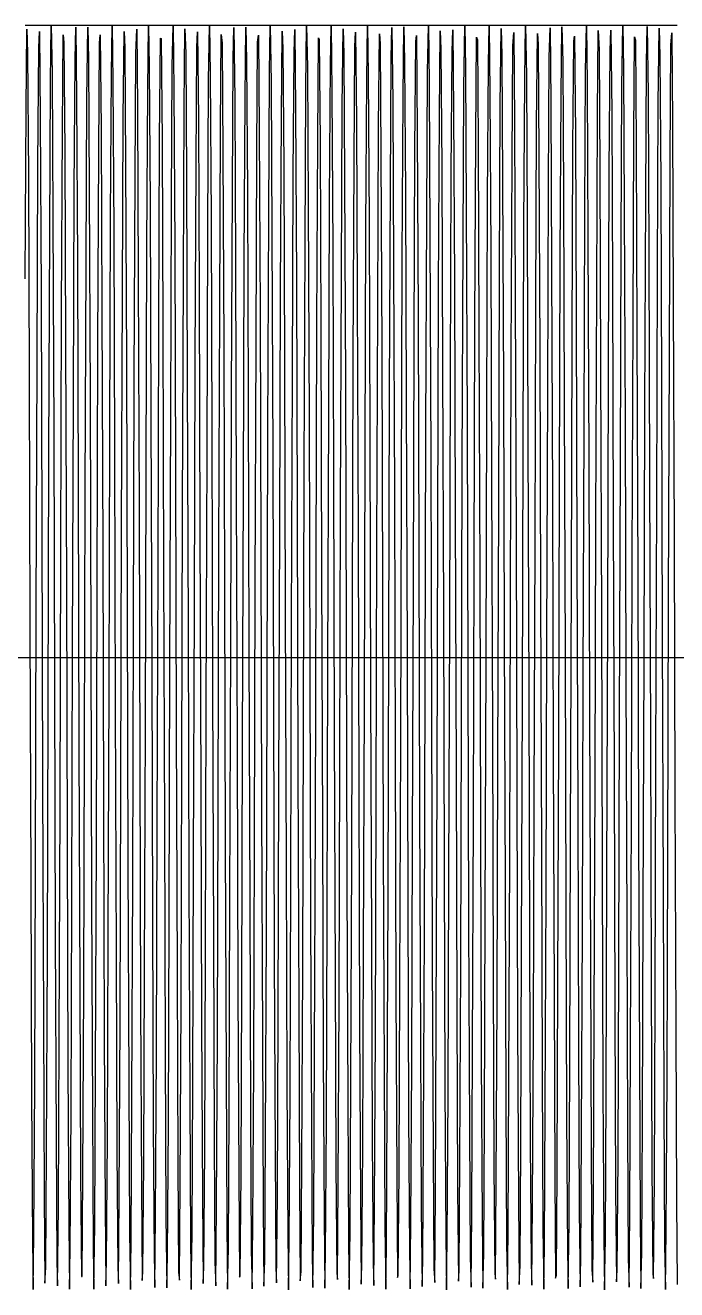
# Model space of a CAD drawing. Header units: metres. Extents: x 5 to 509, y -1 to 159.
# Drawn here: x 163.32 to 171.57, y 121 to 137 of the extents above; entities that cross this region are included whole.
import ezdxf

# ---------------------------------------------------------------- set-up
doc = ezdxf.new("R2010")
doc.units = ezdxf.units.M
doc.linetypes.add('DASHED', pattern=[0.6, 0.35, -0.25])
doc.layers.add('BASE', color=8, linetype='Continuous')
doc.layers.add('WAVE', color=7, linetype='Continuous')

msp = doc.modelspace()

# ---------------------------------------------------------------- linework, layer by layer
at = {"layer": 'BASE'}
msp.add_line((29, 129), (501, 129), dxfattribs=at)
at = {"layer": 'WAVE', "linetype": 'DASHED'}
msp.add_lwpolyline([(163.323, 137), (163.333, 137), (163.343, 137), (163.353, 137), (163.363, 137), (163.373, 137), (163.383, 137), (163.393, 137), (163.403, 137), (163.413, 137), (163.423, 137), (163.433, 137), (163.443, 137), (163.453, 137), (163.463, 137), (163.473, 137), (163.483, 137), (163.493, 137), (163.503, 137), (163.513, 137), (163.523, 137), (163.533, 137), (163.543, 137), (163.553, 137), (163.563, 137), (163.573, 137), (163.583, 137), (163.593, 137), (163.603, 137), (163.613, 137), (163.623, 137), (163.633, 137), (163.643, 137), (163.653, 137), (163.663, 137), (163.673, 137), (163.683, 137), (163.693, 137), (163.703, 137), (163.713, 137), (163.723, 137), (163.733, 137), (163.743, 137), (163.753, 137), (163.763, 137), (163.773, 137), (163.783, 137), (163.793, 137), (163.803, 137), (163.813, 137), (163.823, 137), (163.833, 137), (163.843, 137), (163.853, 137), (163.863, 137), (163.873, 137), (163.883, 137), (163.893, 137), (163.903, 137), (163.913, 137), (163.923, 137), (163.933, 137), (163.943, 137), (163.953, 137), (163.963, 137), (163.973, 137), (163.983, 137), (163.993, 137), (164.003, 137), (164.013, 137), (164.023, 137), (164.033, 137), (164.043, 137), (164.053, 137), (164.063, 137), (164.073, 137), (164.083, 137), (164.093, 137), (164.103, 137), (164.113, 137), (164.123, 137), (164.133, 137), (164.143, 137), (164.153, 137), (164.163, 137), (164.173, 137), (164.183, 137), (164.193, 137), (164.203, 137), (164.213, 137), (164.223, 137), (164.233, 137), (164.243, 137), (164.253, 137), (164.263, 137), (164.273, 137), (164.283, 137), (164.293, 137), (164.303, 137), (164.313, 137), (164.323, 137), (164.333, 137), (164.343, 137), (164.353, 137), (164.363, 137), (164.373, 137), (164.383, 137), (164.393, 137), (164.403, 137), (164.413, 137), (164.423, 137), (164.433, 137), (164.443, 137), (164.453, 137), (164.463, 137), (164.473, 137), (164.483, 137), (164.493, 137), (164.503, 137), (164.513, 137), (164.523, 137), (164.533, 137), (164.543, 137), (164.553, 137), (164.563, 137), (164.573, 137), (164.583, 137), (164.593, 137), (164.603, 137), (164.613, 137), (164.623, 137), (164.633, 137), (164.643, 137), (164.653, 137), (164.663, 137), (164.673, 137), (164.683, 137), (164.693, 137), (164.703, 137), (164.713, 137), (164.723, 137), (164.733, 137), (164.743, 137), (164.753, 137), (164.763, 137), (164.773, 137), (164.783, 137), (164.793, 137), (164.803, 137), (164.813, 137), (164.823, 137), (164.833, 137), (164.843, 137), (164.853, 137), (164.863, 137), (164.873, 137), (164.883, 137), (164.893, 137), (164.903, 137), (164.913, 137), (164.923, 137), (164.933, 137), (164.943, 137), (164.953, 137), (164.963, 137), (164.973, 137), (164.983, 137), (164.993, 137), (165.004, 137), (165.014, 137), (165.024, 137), (165.034, 137), (165.044, 137), (165.054, 137), (165.064, 137), (165.074, 137), (165.084, 137), (165.094, 137), (165.104, 137), (165.114, 137), (165.124, 137), (165.134, 137), (165.144, 137), (165.154, 137), (165.164, 137), (165.174, 137), (165.184, 137), (165.194, 137), (165.204, 137), (165.214, 137), (165.224, 137), (165.234, 137), (165.244, 137), (165.254, 137), (165.264, 137), (165.274, 137), (165.284, 137), (165.294, 137), (165.304, 137), (165.314, 137), (165.324, 137), (165.334, 137), (165.344, 137), (165.354, 137), (165.364, 137), (165.374, 137), (165.384, 137), (165.394, 137), (165.404, 137), (165.414, 137), (165.424, 137), (165.434, 137), (165.444, 137), (165.454, 137), (165.464, 137), (165.474, 137), (165.484, 137), (165.494, 137), (165.504, 137), (165.514, 137), (165.524, 137), (165.534, 137), (165.544, 137), (165.554, 137), (165.564, 137), (165.574, 137), (165.584, 137), (165.594, 137), (165.604, 137), (165.614, 137), (165.624, 137), (165.634, 137), (165.644, 137), (165.654, 137), (165.664, 137), (165.674, 137), (165.684, 137), (165.694, 137), (165.704, 137), (165.714, 137), (165.724, 137), (165.734, 137), (165.744, 137), (165.754, 137), (165.764, 137), (165.774, 137), (165.784, 137), (165.794, 137), (165.804, 137), (165.814, 137), (165.824, 137), (165.834, 137), (165.844, 137), (165.854, 137), (165.864, 137), (165.874, 137), (165.884, 137), (165.894, 137), (165.904, 137), (165.914, 137), (165.924, 137), (165.934, 137), (165.944, 137), (165.954, 137), (165.964, 137), (165.974, 137), (165.984, 137), (165.994, 137), (166.004, 137), (166.014, 137), (166.024, 137), (166.034, 137), (166.044, 137), (166.054, 137), (166.064, 137), (166.074, 137), (166.084, 137), (166.094, 137), (166.104, 137), (166.114, 137), (166.124, 137), (166.134, 137), (166.144, 137), (166.154, 137), (166.164, 137), (166.174, 137), (166.184, 137), (166.194, 137), (166.204, 137), (166.214, 137), (166.224, 137), (166.234, 137), (166.244, 137), (166.254, 137), (166.264, 137), (166.274, 137), (166.284, 137), (166.294, 137), (166.304, 137), (166.314, 137), (166.324, 137), (166.334, 137), (166.344, 137), (166.354, 137), (166.364, 137), (166.374, 137), (166.384, 137), (166.394, 137), (166.404, 137), (166.414, 137), (166.424, 137), (166.434, 137), (166.444, 137), (166.454, 137), (166.464, 137), (166.474, 137), (166.484, 137), (166.494, 137), (166.504, 137), (166.514, 137), (166.524, 137), (166.534, 137), (166.544, 137), (166.554, 137), (166.564, 137), (166.574, 137), (166.584, 137), (166.594, 137), (166.604, 137), (166.614, 137), (166.624, 137), (166.634, 137), (166.644, 137), (166.654, 137), (166.664, 137), (166.674, 137), (166.684, 137), (166.694, 137), (166.704, 137), (166.714, 137), (166.724, 137), (166.734, 137), (166.744, 137), (166.754, 137), (166.764, 137), (166.774, 137), (166.784, 137), (166.794, 137), (166.804, 137), (166.814, 137), (166.824, 137), (166.834, 137), (166.844, 137), (166.854, 137), (166.864, 137), (166.874, 137), (166.884, 137), (166.894, 137), (166.904, 137), (166.914, 137), (166.924, 137), (166.934, 137), (166.944, 137), (166.954, 137), (166.964, 137), (166.974, 137), (166.984, 137), (166.994, 137), (167.004, 137), (167.014, 137), (167.024, 137), (167.034, 137), (167.044, 137), (167.054, 137), (167.064, 137), (167.074, 137), (167.084, 137), (167.094, 137), (167.104, 137), (167.114, 137), (167.124, 137), (167.134, 137), (167.144, 137), (167.154, 137), (167.164, 137), (167.174, 137), (167.184, 137), (167.194, 137), (167.204, 137), (167.214, 137), (167.224, 137), (167.234, 137), (167.244, 137), (167.254, 137), (167.264, 137), (167.274, 137), (167.284, 137), (167.294, 137), (167.304, 137), (167.314, 137), (167.324, 137), (167.334, 137), (167.344, 137), (167.354, 137), (167.364, 137), (167.374, 137), (167.384, 137), (167.394, 137), (167.404, 137), (167.414, 137), (167.424, 137), (167.434, 137), (167.444, 137), (167.454, 137), (167.464, 137), (167.474, 137), (167.484, 137), (167.494, 137), (167.504, 137), (167.514, 137), (167.524, 137), (167.534, 137), (167.544, 137), (167.554, 137), (167.564, 137), (167.574, 137), (167.584, 137), (167.594, 137), (167.604, 137), (167.614, 137), (167.624, 137), (167.634, 137), (167.644, 137), (167.654, 137), (167.664, 137), (167.674, 137), (167.684, 137), (167.694, 137), (167.704, 137), (167.714, 137), (167.724, 137), (167.734, 137), (167.744, 137), (167.754, 137), (167.764, 137), (167.774, 137), (167.784, 137), (167.794, 137), (167.804, 137), (167.814, 137), (167.824, 137), (167.834, 137), (167.844, 137), (167.854, 137), (167.864, 137), (167.874, 137), (167.884, 137), (167.894, 137), (167.904, 137), (167.914, 137), (167.924, 137), (167.934, 137), (167.944, 137), (167.954, 137), (167.964, 137), (167.974, 137), (167.984, 137), (167.994, 137), (168.004, 137), (168.014, 137), (168.024, 137), (168.034, 137), (168.044, 137), (168.054, 137), (168.064, 137), (168.074, 137), (168.084, 137), (168.094, 137), (168.104, 137), (168.114, 137), (168.124, 137), (168.134, 137), (168.144, 137), (168.154, 137), (168.164, 137), (168.174, 137), (168.184, 137), (168.194, 137), (168.204, 137), (168.214, 137), (168.224, 137), (168.234, 137), (168.244, 137), (168.254, 137), (168.264, 137), (168.274, 137), (168.284, 137), (168.294, 137), (168.304, 137), (168.314, 137), (168.324, 137), (168.334, 137), (168.344, 137), (168.354, 137), (168.364, 137), (168.374, 137), (168.384, 137), (168.394, 137), (168.404, 137), (168.414, 137), (168.424, 137), (168.434, 137), (168.444, 137), (168.454, 137), (168.464, 137), (168.474, 137), (168.484, 137), (168.494, 137), (168.504, 137), (168.514, 137), (168.524, 137), (168.534, 137), (168.544, 137), (168.554, 137), (168.564, 137), (168.574, 137), (168.584, 137), (168.594, 137), (168.604, 137), (168.614, 137), (168.624, 137), (168.634, 137), (168.644, 137), (168.654, 137), (168.664, 137), (168.674, 137), (168.684, 137), (168.694, 137), (168.704, 137), (168.714, 137), (168.724, 137), (168.734, 137), (168.744, 137), (168.754, 137), (168.764, 137), (168.774, 137), (168.784, 137), (168.794, 137), (168.804, 137), (168.814, 137), (168.824, 137), (168.834, 137), (168.844, 137), (168.854, 137), (168.864, 137), (168.874, 137), (168.884, 137), (168.894, 137), (168.904, 137), (168.914, 137), (168.924, 137), (168.934, 137), (168.944, 137), (168.954, 137), (168.964, 137), (168.974, 137), (168.984, 137), (168.994, 137), (169.004, 137), (169.014, 137), (169.024, 137), (169.034, 137), (169.044, 137), (169.054, 137), (169.064, 137), (169.074, 137), (169.084, 137), (169.094, 137), (169.104, 137), (169.114, 137), (169.124, 137), (169.134, 137), (169.144, 137), (169.154, 137), (169.164, 137), (169.174, 137), (169.184, 137), (169.194, 137), (169.204, 137), (169.214, 137), (169.224, 137), (169.234, 137), (169.244, 137), (169.254, 137), (169.264, 137), (169.274, 137), (169.284, 137), (169.294, 137), (169.304, 137), (169.314, 137), (169.324, 137), (169.334, 137), (169.344, 137), (169.354, 137), (169.364, 137), (169.374, 137), (169.384, 137), (169.394, 137), (169.404, 137), (169.414, 137), (169.424, 137), (169.434, 137), (169.444, 137), (169.454, 137), (169.464, 137), (169.474, 137), (169.484, 137), (169.494, 137), (169.504, 137), (169.514, 137), (169.524, 137), (169.534, 137), (169.544, 137), (169.554, 137), (169.564, 137), (169.574, 137), (169.584, 137), (169.594, 137), (169.604, 137), (169.614, 137), (169.624, 137), (169.634, 137), (169.644, 137), (169.654, 137), (169.664, 137), (169.674, 137), (169.684, 137), (169.694, 137), (169.704, 137), (169.714, 137), (169.724, 137), (169.734, 137), (169.744, 137), (169.754, 137), (169.764, 137), (169.774, 137), (169.784, 137), (169.794, 137), (169.804, 137), (169.814, 137), (169.824, 137), (169.834, 137), (169.844, 137), (169.854, 137), (169.864, 137), (169.874, 137), (169.884, 137), (169.894, 137), (169.904, 137), (169.914, 137), (169.924, 137), (169.934, 137), (169.944, 137), (169.954, 137), (169.964, 137), (169.974, 137), (169.984, 137), (169.994, 137), (170.004, 137), (170.014, 137), (170.024, 137), (170.034, 137), (170.044, 137), (170.054, 137), (170.064, 137), (170.074, 137), (170.084, 137), (170.094, 137), (170.104, 137), (170.114, 137), (170.124, 137), (170.134, 137), (170.144, 137), (170.154, 137), (170.164, 137), (170.174, 137), (170.184, 137), (170.194, 137), (170.204, 137), (170.214, 137), (170.224, 137), (170.234, 137), (170.244, 137), (170.254, 137), (170.264, 137), (170.274, 137), (170.284, 137), (170.294, 137), (170.304, 137), (170.314, 137), (170.324, 137), (170.334, 137), (170.344, 137), (170.354, 137), (170.364, 137), (170.374, 137), (170.384, 137), (170.394, 137), (170.404, 137), (170.414, 137), (170.424, 137), (170.434, 137), (170.444, 137), (170.454, 137), (170.464, 137), (170.474, 137), (170.484, 137), (170.494, 137), (170.504, 137), (170.514, 137), (170.524, 137), (170.534, 137), (170.544, 137), (170.554, 137), (170.564, 137), (170.574, 137), (170.584, 137), (170.594, 137), (170.604, 137), (170.614, 137), (170.624, 137), (170.634, 137), (170.644, 137), (170.654, 137), (170.664, 137), (170.674, 137), (170.684, 137), (170.694, 137), (170.704, 137), (170.714, 137), (170.724, 137), (170.734, 137), (170.744, 137), (170.754, 137), (170.764, 137), (170.774, 137), (170.784, 137), (170.794, 137), (170.804, 137), (170.814, 137), (170.824, 137), (170.834, 137), (170.844, 137), (170.854, 137), (170.864, 137), (170.874, 137), (170.884, 137), (170.894, 137), (170.904, 137), (170.914, 137), (170.924, 137), (170.934, 137), (170.944, 137), (170.954, 137), (170.964, 137), (170.974, 137), (170.984, 137), (170.994, 137), (171.004, 137), (171.014, 137), (171.024, 137), (171.034, 137), (171.044, 137), (171.054, 137), (171.064, 137), (171.074, 137), (171.084, 137), (171.094, 137), (171.104, 137), (171.114, 137), (171.124, 137), (171.134, 137), (171.144, 137), (171.154, 137), (171.164, 137), (171.174, 137), (171.184, 137), (171.194, 137), (171.204, 137), (171.214, 137), (171.224, 137), (171.234, 137), (171.244, 137), (171.254, 137), (171.264, 137), (171.274, 137), (171.284, 137), (171.294, 137), (171.304, 137), (171.314, 137), (171.324, 137), (171.334, 137), (171.344, 137), (171.354, 137), (171.364, 137), (171.374, 137), (171.384, 137), (171.394, 137), (171.404, 137), (171.414, 137), (171.424, 137), (171.434, 137), (171.444, 137), (171.454, 137), (171.464, 137), (171.474, 137), (171.484, 137), (171.494, 137), (171.504, 137), (171.514, 137), (171.524, 137), (171.534, 137), (171.544, 137), (171.554, 137), (171.564, 137), (171.574, 137)], dxfattribs=at)
at = {"layer": 'WAVE'}
msp.add_lwpolyline([(163.323, 133.792), (163.333, 135.942), (163.343, 136.95), (163.353, 136.651), (163.363, 135.092), (163.373, 132.532), (163.383, 129.391), (163.393, 126.185), (163.403, 123.442), (163.413, 121.614), (163.423, 121.001), (163.433, 121.703), (163.443, 123.606), (163.453, 126.397), (163.463, 129.615), (163.473, 132.732), (163.483, 135.236), (163.493, 136.713), (163.503, 136.922), (163.513, 135.827), (163.523, 133.609), (163.533, 130.633), (163.543, 127.389), (163.553, 124.409), (163.563, 122.185), (163.573, 121.081), (163.583, 121.281), (163.593, 122.75), (163.603, 125.248), (163.613, 128.362), (163.623, 131.582), (163.633, 134.377), (163.643, 136.287), (163.653, 136.999), (163.663, 136.395), (163.673, 134.574), (163.683, 131.836), (163.693, 128.632), (163.703, 125.488), (163.713, 122.922), (163.723, 121.356), (163.733, 121.047), (163.743, 122.047), (163.753, 124.19), (163.763, 127.125), (163.773, 130.368), (163.783, 133.386), (163.793, 135.683), (163.803, 136.88), (163.813, 136.781), (163.823, 135.401), (163.833, 132.969), (163.843, 129.884), (163.853, 126.654), (163.863, 123.809), (163.873, 121.818), (163.883, 121.009), (163.893, 121.515), (163.903, 123.251), (163.913, 125.934), (163.923, 129.121), (163.933, 132.288), (163.943, 134.914), (163.953, 136.567), (163.963, 136.976), (163.973, 136.072), (163.983, 134.005), (163.993, 131.115), (164.003, 127.876), (164.013, 124.823), (164.023, 122.457), (164.033, 121.167), (164.043, 121.166), (164.053, 122.453), (164.063, 124.818), (164.073, 127.87), (164.083, 131.109), (164.093, 134), (164.103, 136.069), (164.113, 136.975), (164.123, 136.569), (164.133, 134.918), (164.143, 132.293), (164.153, 129.127), (164.163, 125.94), (164.173, 123.256), (164.183, 121.517), (164.193, 121.009), (164.203, 121.816), (164.213, 123.804), (164.223, 126.648), (164.233, 129.878), (164.243, 132.964), (164.253, 135.398), (164.263, 136.779), (164.273, 136.881), (164.283, 135.686), (164.293, 133.391), (164.303, 130.374), (164.313, 127.131), (164.323, 124.195), (164.333, 122.05), (164.343, 121.048), (164.353, 121.354), (164.363, 122.918), (164.373, 125.483), (164.383, 128.626), (164.393, 131.83), (164.403, 134.569), (164.413, 136.392), (164.423, 136.999), (164.433, 136.29), (164.443, 134.382), (164.453, 131.588), (164.463, 128.369), (164.473, 125.253), (164.483, 122.754), (164.493, 121.282), (164.503, 121.08), (164.513, 122.181), (164.523, 124.404), (164.533, 127.383), (164.543, 130.627), (164.553, 133.604), (164.563, 135.824), (164.573, 136.921), (164.583, 136.715), (164.593, 135.24), (164.603, 132.738), (164.613, 129.621), (164.623, 126.403), (164.633, 123.611), (164.643, 121.706), (164.653, 121.001), (164.663, 121.612), (164.673, 123.438), (164.683, 126.179), (164.693, 129.384), (164.703, 132.526), (164.713, 135.088), (164.723, 136.649), (164.733, 136.951), (164.743, 135.945), (164.753, 133.797), (164.763, 130.859), (164.773, 127.616), (164.783, 124.6), (164.793, 122.308), (164.803, 121.118), (164.813, 121.223), (164.823, 122.608), (164.833, 125.045), (164.843, 128.132), (164.853, 131.362), (164.863, 134.203), (164.873, 136.189), (164.883, 136.992), (164.893, 136.48), (164.903, 134.737), (164.913, 132.051), (164.923, 128.863), (164.933, 125.697), (164.943, 123.075), (164.953, 121.428), (164.963, 121.026), (164.973, 121.936), (164.983, 124.008), (164.993, 126.901), (165.004, 130.14), (165.014, 133.191), (165.024, 135.553), (165.034, 136.836), (165.044, 136.831), (165.054, 135.537), (165.064, 133.168), (165.074, 130.114), (165.084, 126.876), (165.094, 123.987), (165.104, 121.923), (165.114, 121.024), (165.124, 121.436), (165.134, 123.093), (165.144, 125.721), (165.154, 128.889), (165.164, 132.076), (165.174, 134.756), (165.184, 136.489), (165.194, 136.99), (165.204, 136.177), (165.214, 134.183), (165.224, 131.337), (165.234, 128.106), (165.244, 125.022), (165.254, 122.593), (165.264, 121.217), (165.274, 121.122), (165.284, 122.323), (165.294, 124.622), (165.304, 127.642), (165.314, 130.885), (165.324, 133.818), (165.334, 135.958), (165.344, 136.954), (165.354, 136.641), (165.364, 135.071), (165.374, 132.503), (165.384, 129.358), (165.394, 126.154), (165.404, 123.419), (165.414, 121.602), (165.424, 121.001), (165.434, 121.717), (165.444, 123.631), (165.454, 126.428), (165.464, 129.648), (165.474, 132.761), (165.484, 135.256), (165.494, 136.722), (165.504, 136.917), (165.514, 135.81), (165.524, 133.583), (165.534, 130.601), (165.544, 127.357), (165.554, 124.382), (165.564, 122.168), (165.574, 121.077), (165.584, 121.289), (165.594, 122.771), (165.604, 125.276), (165.614, 128.395), (165.624, 131.613), (165.634, 134.401), (165.644, 136.301), (165.654, 136.999), (165.664, 136.382), (165.674, 134.55), (165.684, 131.806), (165.694, 128.599), (165.704, 125.459), (165.714, 122.901), (165.724, 121.347), (165.734, 121.051), (165.744, 122.063), (165.754, 124.217), (165.764, 127.157), (165.774, 130.4), (165.784, 133.413), (165.794, 135.7), (165.804, 136.885), (165.814, 136.773), (165.824, 135.382), (165.834, 132.941), (165.844, 129.852), (165.854, 126.622), (165.864, 123.784), (165.874, 121.804), (165.884, 121.008), (165.894, 121.526), (165.904, 123.274), (165.914, 125.964), (165.924, 129.153), (165.934, 132.317), (165.944, 134.936), (165.954, 136.578), (165.964, 136.973), (165.974, 136.057), (165.984, 133.98), (165.994, 131.083), (166.004, 127.844), (166.014, 124.795), (166.024, 122.438), (166.034, 121.16), (166.044, 121.172), (166.054, 122.472), (166.064, 124.846), (166.074, 127.903), (166.084, 131.14), (166.094, 134.026), (166.104, 136.084), (166.114, 136.978), (166.124, 136.559), (166.134, 134.896), (166.144, 132.264), (166.154, 129.094), (166.164, 125.909), (166.174, 123.233), (166.184, 121.505), (166.194, 121.01), (166.204, 121.83), (166.214, 123.829), (166.224, 126.679), (166.234, 129.91), (166.244, 132.992), (166.254, 135.417), (166.264, 136.787), (166.274, 136.875), (166.284, 135.668), (166.294, 133.364), (166.304, 130.342), (166.314, 127.099), (166.324, 124.169), (166.334, 122.034), (166.344, 121.045), (166.354, 121.364), (166.364, 122.939), (166.374, 125.512), (166.384, 128.658), (166.394, 131.861), (166.404, 134.593), (166.414, 136.405), (166.424, 136.998), (166.434, 136.276), (166.444, 134.357), (166.454, 131.557), (166.464, 128.336), (166.474, 125.224), (166.484, 122.734), (166.494, 121.274), (166.504, 121.085), (166.514, 122.198), (166.524, 124.431), (166.534, 127.415), (166.544, 130.659), (166.554, 133.631), (166.564, 135.841), (166.574, 136.925), (166.584, 136.706), (166.594, 135.219), (166.604, 132.709), (166.614, 129.589), (166.624, 126.372), (166.634, 123.587), (166.644, 121.693), (166.654, 121), (166.664, 121.624), (166.674, 123.461), (166.684, 126.21), (166.694, 129.417), (166.704, 132.556), (166.714, 135.11), (166.724, 136.658), (166.734, 136.947), (166.744, 135.929), (166.754, 133.77), (166.764, 130.827), (166.774, 127.584), (166.784, 124.573), (166.794, 122.291), (166.804, 121.112), (166.814, 121.231), (166.824, 122.628), (166.834, 125.073), (166.844, 128.165), (166.854, 131.393), (166.864, 134.228), (166.874, 136.203), (166.884, 136.993), (166.894, 136.468), (166.904, 134.715), (166.914, 132.021), (166.924, 128.83), (166.934, 125.668), (166.944, 123.053), (166.954, 121.417), (166.964, 121.028), (166.974, 121.951), (166.984, 124.033), (166.994, 126.933), (167.004, 130.172), (167.014, 133.219), (167.024, 135.571), (167.034, 136.843), (167.044, 136.824), (167.054, 135.519), (167.064, 133.14), (167.074, 130.081), (167.084, 126.844), (167.094, 123.962), (167.104, 121.908), (167.114, 121.021), (167.124, 121.447), (167.134, 123.115), (167.144, 125.751), (167.154, 128.922), (167.164, 132.106), (167.174, 134.778), (167.184, 136.5), (167.194, 136.989), (167.204, 136.163), (167.214, 134.158), (167.224, 131.306), (167.234, 128.073), (167.244, 124.994), (167.254, 122.573), (167.264, 121.21), (167.274, 121.128), (167.284, 122.341), (167.294, 124.65), (167.304, 127.674), (167.314, 130.916), (167.324, 133.844), (167.334, 135.974), (167.344, 136.957), (167.354, 136.631), (167.364, 135.05), (167.374, 132.473), (167.384, 129.325), (167.394, 126.124), (167.404, 123.396), (167.414, 121.589), (167.424, 121.002), (167.434, 121.73), (167.444, 123.655), (167.454, 126.459), (167.464, 129.68), (167.474, 132.79), (167.484, 135.277), (167.494, 136.73), (167.504, 136.912), (167.514, 135.793), (167.524, 133.556), (167.534, 130.569), (167.544, 127.325), (167.554, 124.356), (167.564, 122.151), (167.574, 121.072), (167.584, 121.298), (167.594, 122.791), (167.604, 125.305), (167.614, 128.427), (167.624, 131.644), (167.634, 134.425), (167.644, 136.314), (167.654, 137), (167.664, 136.369), (167.674, 134.527), (167.684, 131.775), (167.694, 128.567), (167.704, 125.43), (167.714, 122.88), (167.724, 121.337), (167.734, 121.055), (167.744, 122.08), (167.754, 124.243), (167.764, 127.189), (167.774, 130.432), (167.784, 133.441), (167.794, 135.718), (167.804, 136.891), (167.814, 136.765), (167.824, 135.362), (167.834, 132.912), (167.844, 129.819), (167.854, 126.591), (167.864, 123.759), (167.874, 121.79), (167.884, 121.006), (167.894, 121.538), (167.904, 123.297), (167.914, 125.994), (167.924, 129.186), (167.934, 132.347), (167.944, 134.958), (167.954, 136.588), (167.964, 136.97), (167.974, 136.041), (167.984, 133.954), (167.994, 131.052), (168.004, 127.812), (168.014, 124.767), (168.024, 122.419), (168.034, 121.154), (168.044, 121.179), (168.054, 122.491), (168.064, 124.874), (168.074, 127.935), (168.084, 131.172), (168.094, 134.051), (168.104, 136.1), (168.114, 136.98), (168.124, 136.548), (168.134, 134.874), (168.144, 132.234), (168.154, 129.062), (168.164, 125.879), (168.174, 123.21), (168.184, 121.494), (168.194, 121.012), (168.204, 121.845), (168.214, 123.854), (168.224, 126.71), (168.234, 129.943), (168.244, 133.02), (168.254, 135.437), (168.264, 136.794), (168.274, 136.869), (168.284, 135.65), (168.294, 133.337), (168.304, 130.31), (168.314, 127.068), (168.324, 124.143), (168.334, 122.018), (168.344, 121.041), (168.354, 121.374), (168.364, 122.961), (168.374, 125.541), (168.384, 128.691), (168.394, 131.891), (168.404, 134.616), (168.414, 136.417), (168.424, 136.998), (168.434, 136.263), (168.444, 134.333), (168.454, 131.526), (168.464, 128.303), (168.474, 125.195), (168.484, 122.713), (168.494, 121.265), (168.504, 121.09), (168.514, 122.216), (168.524, 124.458), (168.534, 127.447), (168.544, 130.691), (168.554, 133.658), (168.564, 135.858), (168.574, 136.93), (168.584, 136.697), (168.594, 135.199), (168.604, 132.68), (168.614, 129.556), (168.624, 126.341), (168.634, 123.563), (168.644, 121.679), (168.654, 121), (168.664, 121.637), (168.674, 123.485), (168.684, 126.24), (168.694, 129.45), (168.704, 132.585), (168.714, 135.131), (168.724, 136.668), (168.734, 136.943), (168.744, 135.912), (168.754, 133.744), (168.764, 130.795), (168.774, 127.552), (168.784, 124.546), (168.794, 122.273), (168.804, 121.107), (168.814, 121.239), (168.824, 122.648), (168.834, 125.102), (168.844, 128.197), (168.854, 131.424), (168.864, 134.253), (168.874, 136.217), (168.884, 136.994), (168.894, 136.456), (168.904, 134.692), (168.914, 131.991), (168.924, 128.798), (168.934, 125.638), (168.944, 123.031), (168.954, 121.407), (168.964, 121.031), (168.974, 121.966), (168.984, 124.059), (168.994, 126.964), (169.004, 130.204), (169.014, 133.246), (169.024, 135.59), (169.034, 136.849), (169.044, 136.817), (169.054, 135.5), (169.064, 133.112), (169.074, 130.049), (169.084, 126.813), (169.094, 123.936), (169.104, 121.893), (169.114, 121.019), (169.124, 121.458), (169.134, 123.137), (169.144, 125.781), (169.154, 128.955), (169.164, 132.136), (169.174, 134.801), (169.184, 136.512), (169.194, 136.987), (169.204, 136.148), (169.214, 134.133), (169.224, 131.274), (169.234, 128.041), (169.244, 124.965), (169.254, 122.554), (169.264, 121.202), (169.274, 121.134), (169.284, 122.359), (169.294, 124.677), (169.304, 127.706), (169.314, 130.948), (169.324, 133.87), (169.334, 135.99), (169.344, 136.96), (169.354, 136.621), (169.364, 135.028), (169.374, 132.444), (169.384, 129.293), (169.394, 126.093), (169.404, 123.372), (169.414, 121.577), (169.424, 121.003), (169.434, 121.744), (169.444, 123.679), (169.454, 126.49), (169.464, 129.713), (169.474, 132.819), (169.484, 135.297), (169.494, 136.739), (169.504, 136.908), (169.514, 135.776), (169.524, 133.529), (169.534, 130.537), (169.544, 127.293), (169.554, 124.329), (169.564, 122.134), (169.574, 121.068), (169.584, 121.307), (169.594, 122.812), (169.604, 125.334), (169.614, 128.46), (169.624, 131.675), (169.634, 134.449), (169.644, 136.327), (169.654, 137), (169.664, 136.357), (169.674, 134.503), (169.684, 131.744), (169.694, 128.534), (169.704, 125.4), (169.714, 122.859), (169.724, 121.328), (169.734, 121.059), (169.744, 122.096), (169.754, 124.269), (169.764, 127.22), (169.774, 130.465), (169.784, 133.468), (169.794, 135.736), (169.804, 136.896), (169.814, 136.757), (169.824, 135.342), (169.834, 132.884), (169.844, 129.787), (169.854, 126.56), (169.864, 123.735), (169.874, 121.776), (169.884, 121.005), (169.894, 121.55), (169.904, 123.32), (169.914, 126.025), (169.924, 129.219), (169.934, 132.377), (169.944, 134.979), (169.954, 136.598), (169.964, 136.967), (169.974, 136.026), (169.984, 133.928), (169.994, 131.02), (170.004, 127.78), (170.014, 124.74), (170.024, 122.401), (170.034, 121.148), (170.044, 121.186), (170.054, 122.51), (170.064, 124.902), (170.074, 127.967), (170.084, 131.203), (170.094, 134.076), (170.104, 136.115), (170.114, 136.982), (170.124, 136.537), (170.134, 134.852), (170.144, 132.204), (170.154, 129.029), (170.164, 125.849), (170.174, 123.188), (170.184, 121.483), (170.194, 121.014), (170.204, 121.859), (170.214, 123.879), (170.224, 126.741), (170.234, 129.975), (170.244, 133.049), (170.254, 135.456), (170.264, 136.801), (170.274, 136.863), (170.284, 135.632), (170.294, 133.309), (170.304, 130.278), (170.314, 127.036), (170.324, 124.117), (170.334, 122.002), (170.344, 121.038), (170.354, 121.384), (170.364, 122.982), (170.374, 125.571), (170.384, 128.724), (170.394, 131.922), (170.404, 134.639), (170.414, 136.429), (170.424, 136.997), (170.434, 136.249), (170.444, 134.309), (170.454, 131.495), (170.464, 128.271), (170.474, 125.167), (170.484, 122.693), (170.494, 121.257), (170.504, 121.095), (170.514, 122.233), (170.524, 124.484), (170.534, 127.479), (170.544, 130.723), (170.554, 133.684), (170.564, 135.875), (170.574, 136.934), (170.584, 136.688), (170.594, 135.178), (170.604, 132.651), (170.614, 129.524), (170.624, 126.31), (170.634, 123.539), (170.644, 121.666), (170.654, 121), (170.664, 121.65), (170.674, 123.509), (170.684, 126.271), (170.694, 129.482), (170.704, 132.614), (170.714, 135.151), (170.724, 136.677), (170.734, 136.939), (170.744, 135.896), (170.754, 133.718), (170.764, 130.764), (170.774, 127.519), (170.784, 124.519), (170.794, 122.255), (170.804, 121.101), (170.814, 121.247), (170.824, 122.668), (170.834, 125.13), (170.844, 128.23), (170.854, 131.456), (170.864, 134.278), (170.874, 136.231), (170.884, 136.996), (170.894, 136.444), (170.904, 134.669), (170.914, 131.96), (170.924, 128.765), (170.934, 125.608), (170.944, 123.01), (170.954, 121.396), (170.964, 121.034), (170.974, 121.982), (170.984, 124.085), (170.994, 126.996), (171.004, 130.237), (171.014, 133.274), (171.024, 135.608), (171.034, 136.856), (171.044, 136.81), (171.054, 135.48), (171.064, 133.084), (171.074, 130.016), (171.084, 126.781), (171.094, 123.911), (171.104, 121.878), (171.114, 121.017), (171.124, 121.469), (171.134, 123.159), (171.144, 125.811), (171.154, 128.987), (171.164, 132.166), (171.174, 134.823), (171.184, 136.523), (171.194, 136.985), (171.204, 136.133), (171.214, 134.108), (171.224, 131.243), (171.234, 128.009), (171.244, 124.937), (171.254, 122.534), (171.264, 121.195), (171.274, 121.14), (171.284, 122.377), (171.294, 124.705), (171.304, 127.739), (171.314, 130.98), (171.324, 133.896), (171.334, 136.006), (171.344, 136.964), (171.354, 136.611), (171.364, 135.007), (171.374, 132.414), (171.384, 129.26), (171.394, 126.063), (171.404, 123.349), (171.414, 121.565), (171.424, 121.004), (171.434, 121.758), (171.444, 123.704), (171.454, 126.521), (171.464, 129.745), (171.474, 132.848), (171.484, 135.317), (171.494, 136.747), (171.504, 136.903), (171.514, 135.758), (171.524, 133.502), (171.534, 130.505), (171.544, 127.261), (171.554, 124.303), (171.564, 122.117), (171.574, 121.064)], dxfattribs=at)

doc.saveas('drawing.dxf')
